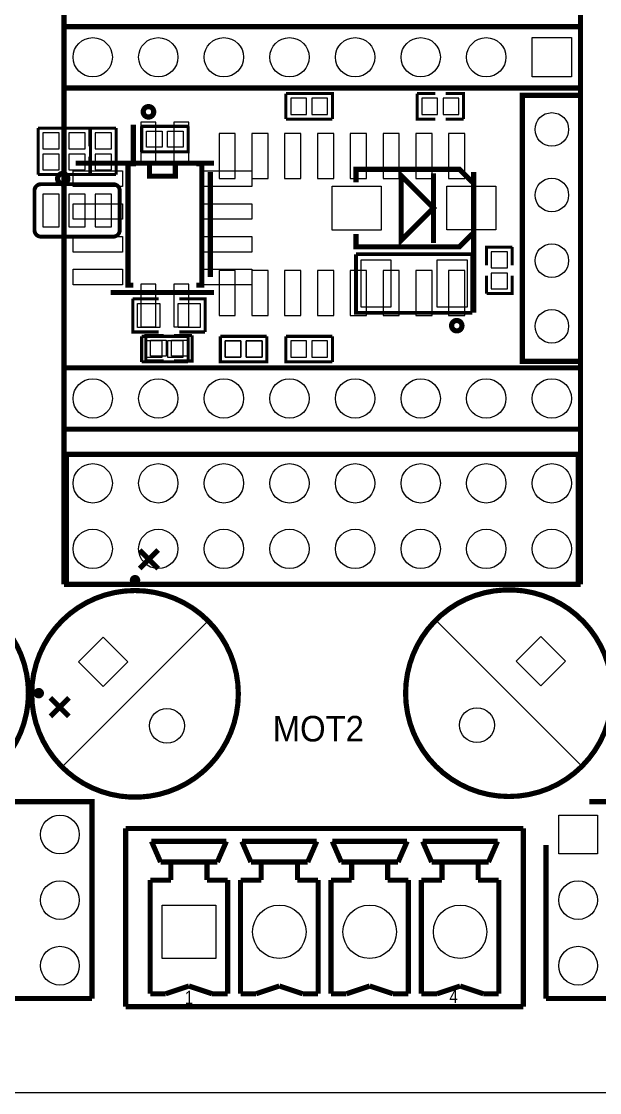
# Model space of a CAD drawing. Extents: x -23 to 189, y -20 to 117.
# Drawn here: x 56.77 to 79.16, y -1.14 to 40.34 of the extents above; entities that cross this region are included whole.
import ezdxf
from ezdxf.enums import TextEntityAlignment as Align

# ---------------------------------------------------------------- set-up
doc = ezdxf.new("R2010")
doc.units = 0
doc.header["$MEASUREMENT"] = 0
for name, color, linetype in [('BOTTOM', 132, 'CONTINUOUS'), ('OUTLINE', 7, 'CONTINUOUS'), ('SILKSCREEN_BOTTOM', 230, 'CONTINUOUS'), ('SILKSCREEN_TOP', 7, 'CONTINUOUS'), ('TOP', 1, 'CONTINUOUS')]:
    doc.layers.add(name, color=color, linetype=linetype)

msp = doc.modelspace()

# ---------------------------------------------------------------- linework, layer by layer
at = {"layer": 'BOTTOM'}
for points in [[(76.55052, 39.71036), (78.07452, 39.71036), (78.07452, 38.18636), (76.55052, 38.18636)], [(67.81038, 36.73348), (67.81038, 37.3634), (67.20078, 37.3634), (67.20078, 36.73348)], [(68.62826, 36.73348), (68.62826, 37.3634), (68.01866, 37.3634), (68.01866, 36.73348)], [(72.89038, 36.73348), (72.89038, 37.3634), (72.28078, 37.3634), (72.28078, 36.73348)], [(73.70826, 36.73348), (73.70826, 37.3634), (73.09866, 37.3634), (73.09866, 36.73348)], [(61.98108, 36.4363), (61.40196, 36.4363), (61.40196, 34.7853), (61.98108, 34.7853)], [(63.25108, 36.4363), (62.67196, 36.4363), (62.67196, 34.7853), (63.25108, 34.7853)], [(57.59704, 35.41014), (58.22696, 35.41014), (58.22696, 36.01974), (57.59704, 36.01974)], [(58.61304, 35.41014), (59.24296, 35.41014), (59.24296, 36.01974), (58.61304, 36.01974)], [(60.25896, 36.01974), (59.62904, 36.01974), (59.62904, 35.41014), (60.25896, 35.41014)], [(64.42456, 34.25571), (65.05448, 34.25571), (65.05448, 35.99561), (64.42456, 35.99561)], [(65.69456, 34.25571), (66.32448, 34.25571), (66.32448, 35.99561), (65.69456, 35.99561)], [(66.96456, 34.25571), (67.59448, 34.25571), (67.59448, 35.99561), (66.96456, 35.99561)], [(68.23456, 34.25571), (68.86448, 34.25571), (68.86448, 35.99561), (68.23456, 35.99561)], [(69.50456, 34.25571), (70.13448, 34.25571), (70.13448, 35.99561), (69.50456, 35.99561)], [(70.77456, 34.25571), (71.40448, 34.25571), (71.40448, 35.99561), (70.77456, 35.99561)], [(72.04456, 34.25571), (72.67448, 34.25571), (72.67448, 35.99561), (72.04456, 35.99561)], [(73.31456, 34.25571), (73.94448, 34.25571), (73.94448, 35.99561), (73.31456, 35.99561)], [(57.59704, 34.59226), (58.22696, 34.59226), (58.22696, 35.20186), (57.59704, 35.20186)], [(58.61304, 34.59226), (59.24296, 34.59226), (59.24296, 35.20186), (58.61304, 35.20186)], [(60.25896, 35.20186), (59.62904, 35.20186), (59.62904, 34.59226), (60.25896, 34.59226)], [(58.2295, 32.385), (58.2295, 33.655), (57.5945, 33.655), (57.5945, 32.385)], [(59.2455, 32.385), (59.2455, 33.655), (58.6105, 33.655), (58.6105, 32.385)], [(60.2615, 32.385), (60.2615, 33.655), (59.6265, 33.655), (59.6265, 32.385)], [(74.96556, 30.80258), (75.59548, 30.80258), (75.59548, 31.41218), (74.96556, 31.41218)], [(64.42456, 28.95727), (65.05448, 28.95727), (65.05448, 30.69717), (64.42456, 30.69717)], [(65.69456, 28.95727), (66.32448, 28.95727), (66.32448, 30.69717), (65.69456, 30.69717)], [(66.96456, 28.95727), (67.59448, 28.95727), (67.59448, 30.69717), (66.96456, 30.69717)], [(68.23456, 28.95727), (68.86448, 28.95727), (68.86448, 30.69717), (68.23456, 30.69717)], [(69.50456, 28.95727), (70.13448, 28.95727), (70.13448, 30.69717), (69.50456, 30.69717)], [(70.77456, 28.95727), (71.40448, 28.95727), (71.40448, 30.69717), (70.77456, 30.69717)], [(72.04456, 28.95727), (72.67448, 28.95727), (72.67448, 30.69717), (72.04456, 30.69717)], [(73.31456, 28.95727), (73.94448, 28.95727), (73.94448, 30.69717), (73.31456, 30.69717)], [(74.96556, 29.9847), (75.59548, 29.9847), (75.59548, 30.5943), (74.96556, 30.5943)], [(61.98108, 30.16758), (61.40196, 30.16758), (61.40196, 28.51658), (61.98108, 28.51658)], [(63.25108, 30.16758), (62.67196, 30.16758), (62.67196, 28.51658), (63.25108, 28.51658)], [(62.22238, 27.33548), (62.22238, 27.9654), (61.61278, 27.9654), (61.61278, 27.33548)], [(63.04026, 27.33548), (63.04026, 27.9654), (62.43066, 27.9654), (62.43066, 27.33548)], [(64.66078, 27.9654), (64.66078, 27.33548), (65.27038, 27.33548), (65.27038, 27.9654)], [(65.47866, 27.9654), (65.47866, 27.33548), (66.08826, 27.33548), (66.08826, 27.9654)], [(67.20078, 27.9654), (67.20078, 27.33548), (67.81038, 27.33548), (67.81038, 27.9654)], [(68.01866, 27.9654), (68.01866, 27.33548), (68.62826, 27.33548), (68.62826, 27.9654)], [(58.980137, 15.53972), (59.93384, 16.493423), (60.887543, 15.53972), (59.93384, 14.586017)], [(76.8858, 16.518823), (77.839503, 15.56512), (76.8858, 14.611417), (75.932097, 15.56512)], [(77.57795, 9.60755), (79.07909, 9.60755), (79.07909, 8.10641), (77.57795, 8.10641)], [(64.29375, 4.05511), (62.22365, 4.05511), (62.22365, 6.12521), (64.29375, 6.12521)]]:
    msp.add_lwpolyline(points, close=True, dxfattribs=at)
for centre, radius in [((59.53252, 38.94836), 0.762), ((62.07252, 38.94836), 0.762), ((64.61252, 38.94836), 0.762), ((67.15252, 38.94836), 0.762), ((69.69252, 38.94836), 0.762), ((72.23252, 38.94836), 0.762), ((74.77252, 38.94836), 0.762), ((77.31252, 36.15436), 0.65024), ((77.31252, 33.61436), 0.65024), ((77.31252, 31.07436), 0.65024), ((77.31252, 28.53436), 0.65024), ((59.53252, 25.74036), 0.762), ((62.07252, 25.74036), 0.762), ((64.61252, 25.74036), 0.762), ((67.15252, 25.74036), 0.762), ((69.69252, 25.74036), 0.762), ((72.23252, 25.74036), 0.762), ((74.77252, 25.74036), 0.762), ((77.31252, 25.74036), 0.762), ((59.53252, 22.4536), 0.762), ((62.07252, 22.4536), 0.762), ((64.61252, 22.4536), 0.762), ((67.15252, 22.4536), 0.762), ((69.69252, 22.4536), 0.762), ((72.23252, 22.4536), 0.762), ((74.77252, 22.4536), 0.762), ((77.31252, 22.4536), 0.762), ((59.53252, 19.9136), 0.762), ((62.07252, 19.9136), 0.762), ((64.61252, 19.9136), 0.762), ((67.15252, 19.9136), 0.762), ((69.69252, 19.9136), 0.762), ((72.23252, 19.9136), 0.762), ((74.77252, 19.9136), 0.762), ((77.31252, 19.9136), 0.762), ((62.4078, 13.06576), 0.67437), ((74.41184, 13.09116), 0.67437), ((58.26252, 8.85698), 0.75057), ((58.26252, 6.31698), 0.75057), ((78.32852, 6.31698), 0.75057), ((66.75882, 5.09016), 1.03505), ((70.25894, 5.09016), 1.03505), ((73.75906, 5.09016), 1.03505), ((58.26252, 3.77698), 0.75057), ((78.32852, 3.77698), 0.75057)]:
    msp.add_circle(centre, radius, dxfattribs=at)
at = {"layer": 'OUTLINE'}
msp.add_lwpolyline([(135.8265, 108.966), (133.92912, 110.86338), (24.72182, 110.86338), (22.82444, 108.966), (0, 108.966), (0, 0.762), (22.82444, 0.762), (24.72182, -1.13538), (133.92912, -1.13538), (135.8265, 0.762), (177.038, 0.762), (177.038, 108.966)], close=True, dxfattribs=at)
at = {"layer": 'SILKSCREEN_BOTTOM'}
for points, const_width in [([(67.01536, 37.54374), (68.81368, 37.54374), (68.81368, 36.55314)], 0.11938), ([(67.01536, 36.55314), (67.01536, 37.54374)], 0.11938), ([(72.79386, 36.55314), (72.09536, 36.55314), (72.09536, 37.54374)], 0.11938), ([(72.79386, 37.54374), (72.09536, 37.54374)], 0.11938), ([(73.19518, 37.54374), (73.89368, 37.54374), (73.89368, 36.55314)], 0.11938), ([(67.01536, 36.55314), (68.81368, 36.55314)], 0.11938), ([(73.19518, 36.55314), (73.89368, 36.55314)], 0.11938), ([(58.4073, 36.20516), (58.4073, 34.40684), (57.4167, 34.40684)], 0.11938), ([(57.4167, 36.20516), (58.4073, 36.20516)], 0.11938), ([(57.4167, 36.20516), (57.4167, 34.40684)], 0.11938), ([(58.4327, 35.50666), (58.4327, 36.20516), (59.4233, 36.20516)], 0.11938), ([(59.4233, 35.50666), (59.4233, 36.20516)], 0.11938), ([(59.4487, 34.40684), (59.4487, 36.20516), (60.4393, 36.20516)], 0.11938), ([(60.4393, 34.40684), (60.4393, 36.20516)], 0.11938), ([(61.10224, 36.33724), (61.10224, 34.82594), (60.8965, 34.82594), (60.8965, 30.12694), (61.10224, 30.12694)], 0.20066), ([(59.4233, 35.10534), (59.4233, 34.40684), (58.4327, 34.40684)], 0.11938), ([(58.4327, 35.10534), (58.4327, 34.40684)], 0.11938), ([(63.5508, 34.82594), (63.75654, 34.82594), (63.75654, 30.12694), (63.5508, 30.12694)], 0.20066), ([(60.4393, 34.40684), (59.4487, 34.40684)], 0.11938), ([(64.0842, 30.44698), (64.0842, 34.5059)], 0.20066), ([(74.28484, 29.0576), (74.28484, 34.5059)], 0.20066), ([(60.325, 34.036), (57.531, 34.036)], 0.1524), ([(57.277, 32.258), (57.277, 33.782)], 0.1524), ([(60.579, 32.258), (60.579, 33.782)], 0.1524), ([(60.325, 32.004), (57.531, 32.004)], 0.1524), ([(74.78522, 30.8991), (74.78522, 31.5976), (75.77582, 31.5976)], 0.11938), ([(75.77582, 30.8991), (75.77582, 31.5976)], 0.11938), ([(75.77582, 30.49778), (75.77582, 29.79928), (74.78522, 29.79928)], 0.11938), ([(74.78522, 30.49778), (74.78522, 29.79928)], 0.11938), ([(61.42736, 28.14574), (63.22568, 28.14574), (63.22568, 27.15514)], 0.11938), ([(61.42736, 27.15514), (61.42736, 28.14574)], 0.11938), ([(66.27368, 27.15514), (64.47536, 27.15514), (64.47536, 28.14574)], 0.11938), ([(66.27368, 28.14574), (64.47536, 28.14574)], 0.11938), ([(66.27368, 28.14574), (66.27368, 27.15514)], 0.11938), ([(68.81368, 27.15514), (67.01536, 27.15514), (67.01536, 28.14574)], 0.11938), ([(68.81368, 28.14574), (67.01536, 28.14574)], 0.11938), ([(68.81368, 28.14574), (68.81368, 27.15514)], 0.11938), ([(61.42736, 27.15514), (63.22568, 27.15514)], 0.11938)]:
    msp.add_lwpolyline(points, dxfattribs=dict(at, const_width=const_width))
for points, const_width in [([(61.89472, 36.83762, 1.000443), (61.48832, 36.83508, 0.999557), (61.89472, 36.83762)], 0.20066), ([(57.277, 33.782, -0.414214), (57.531, 34.036)], 0.1524), ([(60.325, 34.036, -0.414214), (60.579, 33.782)], 0.1524), ([(57.531, 32.004, -0.414214), (57.277, 32.258)], 0.1524), ([(60.579, 32.258, -0.414214), (60.325, 32.004)], 0.1524), ([(73.83018, 28.55722, 1.002445), (73.42886, 28.55468, 0.997561), (73.83018, 28.55722)], 0.20066)]:
    msp.add_lwpolyline(points, format="xyb", dxfattribs=dict(at, const_width=const_width))
at = {"layer": 'SILKSCREEN_TOP'}
for points, const_width in [([(58.42, 18.542), (58.42254, 49.48174)], 0.20066), ([(78.4225, 18.542), (78.4225, 49.48174)], 0.20066), ([(58.51652, 40.13454), (78.32852, 40.13454)], 0.20066), ([(58.51652, 37.75964), (78.32852, 37.75964)], 0.20066), ([(61.42736, 35.28314), (63.22568, 35.28314), (63.22568, 36.27374)], 0.11938), ([(61.42736, 36.27374), (61.42736, 35.28314)], 0.11938), ([(61.42736, 36.27374), (63.22568, 36.27374)], 0.11938), ([(58.86958, 34.8488), (64.22898, 34.8488)], 0.20066), ([(62.73038, 34.84372), (62.73038, 34.34334), (61.72962, 34.34334), (61.72962, 34.84372)], 0.20066), ([(69.72808, 34.1122), (69.72808, 34.61258), (73.72858, 34.61258), (74.22896, 34.1122)], 0.20066), ([(72.72782, 33.11144), (71.47814, 34.36112), (71.47814, 31.86176), (72.72782, 33.11144)], 0.20066), ([(72.72782, 31.7627), (72.72782, 34.46018)], 0.20066), ([(74.22896, 32.11068), (73.72858, 31.6103), (69.72808, 31.6103), (69.72808, 32.11068)], 0.20066), ([(74.22896, 29.05506), (69.72808, 29.05506), (69.72808, 31.32582)], 0.14986), ([(69.72808, 31.32582), (74.22896, 31.32582), (74.22896, 29.05506)], 0.14986), ([(60.23102, 29.83992), (64.22898, 29.83992)], 0.20066), ([(62.08522, 28.31084), (61.08446, 28.31084), (61.08446, 29.60116)], 0.11938), ([(62.08522, 29.60116), (61.08446, 29.60116)], 0.11938), ([(62.88278, 29.60116), (63.88354, 29.60116), (63.88354, 28.31084)], 0.11938), ([(62.28334, 28.1813), (61.58484, 28.1813), (61.58484, 27.1907)], 0.11938), ([(62.68466, 27.1907), (63.38316, 27.1907), (63.38316, 28.1813)], 0.11938), ([(62.68466, 28.1813), (63.38316, 28.1813)], 0.11938), ([(62.88278, 28.31084), (63.88354, 28.31084)], 0.11938), ([(64.47536, 27.15514), (66.27368, 27.15514), (66.27368, 28.14574)], 0.11938), ([(64.47536, 28.14574), (64.47536, 27.15514)], 0.11938), ([(64.47536, 28.14574), (66.27368, 28.14574)], 0.11938), ([(58.51652, 26.92654), (78.32852, 26.92654)], 0.20066), ([(62.28334, 27.1907), (61.58484, 27.1907)], 0.11938), ([(58.41492, 24.55164), (78.32852, 24.55164)], 0.20066), ([(58.51652, 18.57502), (58.51652, 23.57374)], 0.20066), ([(58.51652, 23.57374), (78.32852, 23.57374)], 0.20066), ([(78.32852, 18.57502), (78.32852, 23.57374)], 0.20066), ([(61.35116, 19.87042), (62.06744, 19.1516)], 0.20066), ([(62.06744, 19.87042), (61.35116, 19.1516)], 0.20066), ([(58.42, 18.542), (78.4225, 18.542)], 0.20066), ([(58.6105, 14.1478), (57.89168, 13.43152)], 0.20066), ([(58.6105, 13.43152), (57.89168, 14.1478)], 0.20066), ([(59.50204, 2.50698), (59.50204, 10.12698), (56.15432, 10.12698)], 0.20066), ([(82.10804, 2.50698), (82.10804, 10.12698), (78.76032, 10.12698)], 0.20066), ([(60.8076, 9.09066), (60.8076, 2.18948)], 0.20066), ([(60.8076, 9.09066), (68.13296, 9.09066)], 0.20066), ([(68.13296, 9.09066), (76.20762, 9.09066)], 0.20066), ([(76.20762, 9.09066), (76.20762, 2.18948)], 0.20066), ([(61.80836, 8.59028), (62.15888, 7.79018)], 0.20066), ([(61.80836, 8.59028), (64.70904, 8.59028)], 0.20066), ([(64.70904, 8.59028), (64.35852, 7.79018)], 0.20066), ([(68.20916, 8.59028), (65.30848, 8.59028)], 0.20066), ([(65.30848, 8.59028), (65.659, 7.79018)], 0.20066), ([(68.20916, 8.59028), (67.85864, 7.79018)], 0.20066), ([(68.8086, 8.59028), (69.15912, 7.79018)], 0.20066), ([(68.8086, 8.59028), (71.70928, 8.59028)], 0.20066), ([(71.70928, 8.59028), (71.35876, 7.79018)], 0.20066), ([(72.30872, 8.59028), (72.65924, 7.79018)], 0.20066), ([(72.30872, 8.59028), (75.2094, 8.59028)], 0.20066), ([(75.2094, 8.59028), (74.85888, 7.79018)], 0.20066), ([(77.089, 8.45312), (77.089, 2.50698)], 0.20066), ([(62.15888, 7.79018), (64.25946, 7.79018)], 0.20066), ([(62.55766, 7.79018), (62.55766, 7.08914)], 0.20066), ([(63.95974, 7.79018), (63.95974, 7.08914)], 0.20066), ([(63.95974, 7.79018), (64.35852, 7.79018)], 0.20066), ([(66.05778, 7.79018), (65.659, 7.79018)], 0.20066), ([(67.85864, 7.79018), (65.75806, 7.79018)], 0.20066), ([(66.05778, 7.79018), (66.05778, 7.08914)], 0.20066), ([(67.45986, 7.79018), (67.45986, 7.08914)], 0.20066), ([(69.15912, 7.79018), (71.2597, 7.79018)], 0.20066), ([(69.5579, 7.79018), (69.5579, 7.08914)], 0.20066), ([(70.95744, 7.79018), (70.95744, 7.08914)], 0.20066), ([(70.95744, 7.79018), (71.35876, 7.79018)], 0.20066), ([(72.65924, 7.79018), (74.75982, 7.79018)], 0.20066), ([(73.05802, 7.79018), (73.05802, 7.08914)], 0.20066), ([(74.45756, 7.79018), (74.45756, 7.08914)], 0.20066), ([(74.45756, 7.79018), (74.85888, 7.79018)], 0.20066), ([(61.75756, 7.08914), (61.75756, 2.68986)], 0.20066), ([(61.75756, 7.08914), (62.55766, 7.08914)], 0.20066), ([(63.95974, 7.08914), (64.75984, 7.08914)], 0.20066), ([(64.75984, 7.08914), (64.75984, 2.68986)], 0.20066), ([(65.25768, 7.08914), (65.25768, 2.68986)], 0.20066), ([(66.05778, 7.08914), (65.25768, 7.08914)], 0.20066), ([(68.25996, 7.08914), (67.45986, 7.08914)], 0.20066), ([(68.25996, 7.08914), (68.25996, 2.68986)], 0.20066), ([(68.7578, 7.08914), (68.7578, 2.68986)], 0.20066), ([(68.7578, 7.08914), (69.5579, 7.08914)], 0.20066), ([(70.95744, 7.08914), (71.75754, 7.08914)], 0.20066), ([(71.75754, 7.08914), (71.75754, 2.68986)], 0.20066), ([(72.25792, 7.08914), (72.25792, 2.68986)], 0.20066), ([(72.25792, 7.08914), (73.05802, 7.08914)], 0.20066), ([(74.45756, 7.08914), (75.25766, 7.08914)], 0.20066), ([(75.25766, 7.08914), (75.25766, 2.68986)], 0.20066), ([(62.35954, 2.68986), (63.2587, 2.98958)], 0.20066), ([(63.2587, 2.98958), (64.15786, 2.68986)], 0.20066), ([(65.85966, 2.68986), (66.75882, 2.98958)], 0.20066), ([(66.75882, 2.98958), (67.65798, 2.68986)], 0.20066), ([(69.35978, 2.68986), (70.25894, 2.98958)], 0.20066), ([(70.25894, 2.98958), (71.1581, 2.68986)], 0.20066), ([(72.8599, 2.68986), (73.75906, 2.98958)], 0.20066), ([(73.75906, 2.98958), (74.65822, 2.68986)], 0.20066), ([(54.483, 2.50698), (59.50204, 2.50698)], 0.20066), ([(61.75756, 2.68986), (62.35954, 2.68986)], 0.20066), ([(64.15786, 2.68986), (64.75984, 2.68986)], 0.20066), ([(65.25768, 2.68986), (65.85966, 2.68986)], 0.20066), ([(67.65798, 2.68986), (68.25996, 2.68986)], 0.20066), ([(68.7578, 2.68986), (69.35978, 2.68986)], 0.20066), ([(71.1581, 2.68986), (71.75754, 2.68986)], 0.20066), ([(72.25792, 2.68986), (72.8599, 2.68986)], 0.20066), ([(74.65822, 2.68986), (75.25766, 2.68986)], 0.20066), ([(77.089, 2.50698), (82.10804, 2.50698)], 0.20066), ([(60.8076, 2.18948), (68.3641, 2.18948)], 0.20066), ([(68.3641, 2.18948), (76.20762, 2.18948)], 0.20066)]:
    msp.add_lwpolyline(points, dxfattribs=dict(at, const_width=const_width))
msp.add_lwpolyline([(78.4225, 37.47516, 0.2032, 0.2032, 0), (76.16952, 37.47516, 0.20066, 0.20066, 0), (76.16952, 27.18054, 0.2032, 0.2032, 0), (78.4225, 27.18054, 0.2032, 0.2032, 0)], format="xyseb", dxfattribs=at)
at = {"layer": 'SILKSCREEN_TOP', "const_width": 0.20066}
for points in [[(58.56986, 34.24936, 1), (58.17108, 34.24936, 1), (58.56986, 34.24936)], [(61.27242, 18.70202, 0.999473), (61.06922, 18.70202, 1.000528), (61.27242, 18.70202)], [(57.04332, 14.32814, 1.000098), (49.04232, 14.32814, 0.999902), (57.04332, 14.32814)], [(65.17132, 14.30274, 0.999902), (57.17032, 14.30274, 1.000098), (65.17132, 14.30274)], [(79.64932, 14.32814, 1.000098), (71.64832, 14.32814, 0.999902), (79.64932, 14.32814)], [(57.5437, 14.32814, 1.003866), (57.3405, 14.32814, 0.996149), (57.5437, 14.32814)]]:
    msp.add_lwpolyline(points, format="xyb", dxfattribs=at)
at = {"layer": 'SILKSCREEN_TOP'}
for points in [[(64.01054, 11.46302, 0.414198), (64.01054, 17.14246), (58.3311, 11.46302, 0.414228)], [(72.8091, 11.48842, 0.414198), (78.48854, 11.48842), (72.8091, 17.16786, 0.414228)]]:
    msp.add_lwpolyline(points, format="xyb", close=True, dxfattribs=at)
at = {"layer": 'TOP'}
for points in [[(76.55052, 39.71036), (78.07452, 39.71036), (78.07452, 38.18636), (76.55052, 38.18636)], [(62.22238, 36.0934), (62.22238, 35.46348), (61.61278, 35.46348), (61.61278, 36.0934)], [(63.04026, 36.0934), (63.04026, 35.46348), (62.43066, 35.46348), (62.43066, 36.0934)], [(58.77052, 33.94964), (58.77052, 34.54908), (60.6806, 34.54908), (60.6806, 33.94964)], [(63.7794, 33.94964), (63.7794, 34.54908), (65.68948, 34.54908), (65.68948, 33.94964)], [(68.8086, 32.26054), (68.8086, 33.9598), (70.70852, 33.9598), (70.70852, 32.26054)], [(75.14844, 33.96107), (75.14844, 32.26181), (73.24852, 32.26181), (73.24852, 33.96107)], [(58.77052, 32.67964), (58.77052, 33.27908), (60.6806, 33.27908), (60.6806, 32.67964)], [(63.7794, 32.67964), (63.7794, 33.27908), (65.68948, 33.27908), (65.68948, 32.67964)], [(58.77052, 31.40964), (58.77052, 32.00908), (60.6806, 32.00908), (60.6806, 31.40964)], [(63.7794, 31.40964), (63.7794, 32.00908), (65.68948, 32.00908), (65.68948, 31.40964)], [(58.77052, 30.13964), (58.77052, 30.73908), (60.6806, 30.73908), (60.6806, 30.13964)], [(63.7794, 30.13964), (63.7794, 30.73908), (65.68948, 30.73908), (65.68948, 30.13964)], [(71.08317, 31.10103), (71.08317, 29.27985), (69.92239, 29.27985), (69.92239, 31.10103)], [(74.03465, 31.10103), (74.03465, 29.27985), (72.87387, 29.27985), (72.87387, 31.10103)], [(61.26734, 28.49118), (61.26734, 29.42082), (62.1284, 29.42082), (62.1284, 28.49118)], [(62.83706, 28.49118), (62.83706, 29.42082), (63.69812, 29.42082), (63.69812, 28.49118)], [(61.77026, 27.37104), (61.77026, 28.00096), (62.37986, 28.00096), (62.37986, 27.37104)], [(62.58814, 27.37104), (62.58814, 28.00096), (63.19774, 28.00096), (63.19774, 27.37104)], [(65.27038, 27.9654), (65.27038, 27.33548), (64.66078, 27.33548), (64.66078, 27.9654)], [(66.08826, 27.9654), (66.08826, 27.33548), (65.47866, 27.33548), (65.47866, 27.9654)], [(58.980137, 15.53972), (59.93384, 16.493423), (60.887543, 15.53972), (59.93384, 14.586017)], [(76.8858, 16.518823), (77.839503, 15.56512), (76.8858, 14.611417), (75.932097, 15.56512)], [(77.57795, 9.60755), (79.07909, 9.60755), (79.07909, 8.10641), (77.57795, 8.10641)], [(64.29375, 4.05511), (62.22365, 4.05511), (62.22365, 6.12521), (64.29375, 6.12521)]]:
    msp.add_lwpolyline(points, close=True, dxfattribs=at)
for centre, radius in [((59.53252, 38.94836), 0.762), ((62.07252, 38.94836), 0.762), ((64.61252, 38.94836), 0.762), ((67.15252, 38.94836), 0.762), ((69.69252, 38.94836), 0.762), ((72.23252, 38.94836), 0.762), ((74.77252, 38.94836), 0.762), ((77.31252, 36.15436), 0.65024), ((77.31252, 33.61436), 0.65024), ((77.31252, 31.07436), 0.65024), ((77.31252, 28.53436), 0.65024), ((59.53252, 25.74036), 0.762), ((62.07252, 25.74036), 0.762), ((64.61252, 25.74036), 0.762), ((67.15252, 25.74036), 0.762), ((69.69252, 25.74036), 0.762), ((72.23252, 25.74036), 0.762), ((74.77252, 25.74036), 0.762), ((77.31252, 25.74036), 0.762), ((59.53252, 22.4536), 0.762), ((62.07252, 22.4536), 0.762), ((64.61252, 22.4536), 0.762), ((67.15252, 22.4536), 0.762), ((69.69252, 22.4536), 0.762), ((72.23252, 22.4536), 0.762), ((74.77252, 22.4536), 0.762), ((77.31252, 22.4536), 0.762), ((59.53252, 19.9136), 0.762), ((62.07252, 19.9136), 0.762), ((64.61252, 19.9136), 0.762), ((67.15252, 19.9136), 0.762), ((69.69252, 19.9136), 0.762), ((72.23252, 19.9136), 0.762), ((74.77252, 19.9136), 0.762), ((77.31252, 19.9136), 0.762), ((62.4078, 13.06576), 0.67437), ((74.41184, 13.09116), 0.67437), ((58.26252, 8.85698), 0.75057), ((58.26252, 6.31698), 0.75057), ((78.32852, 6.31698), 0.75057), ((66.75882, 5.09016), 1.03505), ((70.25894, 5.09016), 1.03505), ((73.75906, 5.09016), 1.03505), ((58.26252, 3.77698), 0.75057), ((78.32852, 3.77698), 0.75057)]:
    msp.add_circle(centre, radius, dxfattribs=at)

# ---------------------------------------------------------------- texts
at = {"layer": 'SILKSCREEN_TOP', "width": 0.958974}
msp.add_text('MOT2', height=0.9906, dxfattribs=at).set_placement((66.50482, 12.4587))
at = {"layer": 'SILKSCREEN_TOP', "width": 0.85}
for s, p in [('1', (63.2587, 2.29616)), ('4', (73.5076, 2.3368))]:
    msp.add_text(s, height=0.508, dxfattribs=at).set_placement(p, align=Align.CENTER)

doc.saveas('drawing.dxf')
